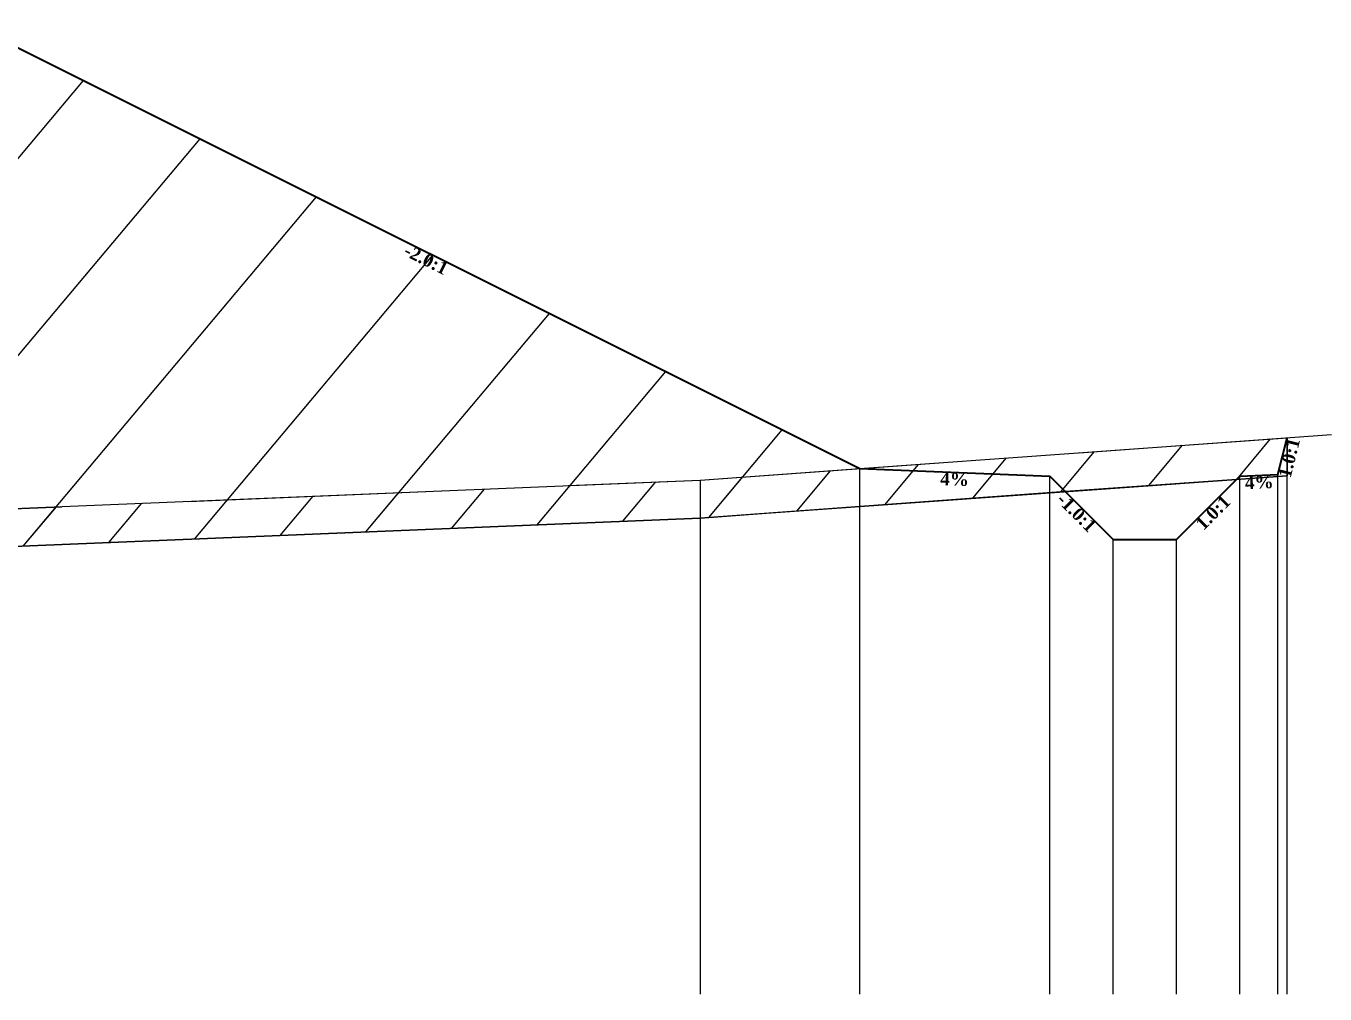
# Model space of a CAD drawing. Header units: millimetres. Extents: x 2762 to 3076, y 916 to 3305.
# Drawn here: x 2903.09 to 2913.35, y 1280.78 to 1288.43 of the extents above; entities that cross this region are included whole.
import ezdxf

# ---------------------------------------------------------------- set-up
doc = ezdxf.new("R2010")
doc.units = ezdxf.units.MM
doc.header["$LTSCALE"] = 2
doc.linetypes.add('CACHE', pattern=[9.525, 6.35, -3.175])
doc.linetypes.add('DASHED', pattern=[0.75, 0.5, -0.25])
doc.layers.add('C-ROAD-CORR', color=5, linetype='Continuous')
doc.layers.add('C-ROAD-SCTN', color=7, linetype='Continuous')
doc.styles.add('C3D_Etiquette', font='romans.shx')

msp = doc.modelspace()

# ---------------------------------------------------------------- hatches: boundary and pattern name
at = {"linetype": 'Continuous', "lineweight": -3}
h = msp.add_hatch(dxfattribs=at)
h.set_pattern_fill('_U', color=3, angle=50, style=0, pattern_type=0)
h.set_pattern_definition([(50, (2912.6524, 1284.8504), (-0.766044, 0.642788), [])])
h.paths.add_polyline_path([(2912.652, 1284.85), (2912.677, 1284.875), (2912.977, 1284.887), (2913.05, 1285.179), (2913.05, 1284.879)])
h.paths.add_polyline_path([(2882.528, 1283.68), (2882.817, 1283.969), (2884.317, 1284.029), (2892.483, 1288.112), (2900.48, 1288.432), (2902.876, 1288.336), (2909.677, 1284.935), (2911.177, 1284.875), (2911.3, 1284.753), (2908.415, 1284.544), (2897.98, 1284.11), (2897.911, 1284.106)])
h.paths.add_polyline_path([(2880.925, 1283.635), (2880.925, 1283.935), (2881.017, 1283.981), (2881.317, 1283.969), (2881.632, 1283.655)])
h = msp.add_hatch(dxfattribs=at)
h.set_pattern_fill('_U', color=150, scale=0.5, angle=50, style=0, pattern_type=0)
h.set_pattern_definition([(50, (2912.6524, 1284.85044), (-0.383022, 0.321394), [])])
h.paths.add_polyline_path([(2912.652, 1284.85), (2912.677, 1284.875), (2912.977, 1284.887), (2913.05, 1285.179), (2913.05, 1284.879)])
h.paths.add_polyline_path([(2909.677, 1284.935), (2913.05, 1285.179), (2912.977, 1284.887), (2912.677, 1284.875), (2912.652, 1284.85), (2911.3, 1284.753), (2911.177, 1284.875)])
h.paths.add_polyline_path([(2882.528, 1283.68), (2882.817, 1283.969), (2884.317, 1284.029), (2897.911, 1284.406), (2897.98, 1284.41), (2908.415, 1284.844), (2909.677, 1284.935), (2911.177, 1284.875), (2911.3, 1284.753), (2908.415, 1284.544), (2897.98, 1284.11), (2897.911, 1284.106)])
h.paths.add_polyline_path([(2881.34, 1283.947), (2884.317, 1284.029), (2882.817, 1283.969), (2882.528, 1283.68), (2881.632, 1283.655)])
h.paths.add_polyline_path([(2880.925, 1283.635), (2880.925, 1283.935), (2881.34, 1283.947), (2881.632, 1283.655)])
h = msp.add_hatch(dxfattribs=at)
h.set_pattern_fill('_U', color=1, angle=50, style=0, pattern_type=0)
h.set_pattern_definition([(50, (2911.3001, 1284.7527), (-0.766044, 0.642788), [])])
h.paths.add_polyline_path([(2911.3, 1284.753), (2912.652, 1284.85), (2912.177, 1284.375), (2911.677, 1284.375)])
h.paths.add_polyline_path([(2881.632, 1283.655), (2882.528, 1283.68), (2882.317, 1283.469), (2881.817, 1283.469)])

# ---------------------------------------------------------------- linework, layer by layer
at = {"color": 253, "linetype": 'Continuous', "lineweight": -3}
for p, q in [((2902.876, 1288.336), (2909.677, 1284.935)), ((2909.677, 1284.935), (2913.05, 1285.179)), ((2912.977, 1284.887), (2913.05, 1285.179)), ((2913.05, 1285.179), (2912.977, 1284.887)), ((2912.977, 1284.887), (2913.05, 1285.179)), ((2913.05, 1285.179), (2913.05, 1284.879)), ((2913.05, 1285.179), (2913.05, 1284.879)), ((2908.415, 1284.844), (2909.677, 1284.935)), ((2911.177, 1284.875), (2909.677, 1284.935)), ((2909.677, 1284.935), (2911.177, 1284.875)), ((2909.677, 1284.935), (2911.177, 1284.875)), ((2911.3, 1284.753), (2911.177, 1284.875)), ((2911.177, 1284.875), (2911.3, 1284.753)), ((2911.177, 1284.875), (2911.3, 1284.753)), ((2913.05, 1284.879), (2912.652, 1284.85)), ((2913.05, 1284.879), (2912.652, 1284.85)), ((2912.652, 1284.85), (2912.677, 1284.875)), ((2912.677, 1284.875), (2912.652, 1284.85)), ((2912.652, 1284.85), (2912.677, 1284.875)), ((2912.677, 1284.875), (2912.977, 1284.887)), ((2912.977, 1284.887), (2912.677, 1284.875)), ((2912.677, 1284.875), (2912.977, 1284.887)), ((2897.98, 1284.41), (2908.415, 1284.844)), ((2912.652, 1284.85), (2911.3, 1284.753)), ((2911.3, 1284.753), (2912.652, 1284.85)), ((2912.652, 1284.85), (2912.177, 1284.375)), ((2911.3, 1284.753), (2908.415, 1284.544)), ((2911.3, 1284.753), (2908.415, 1284.544)), ((2911.677, 1284.375), (2911.3, 1284.753)), ((2908.415, 1284.544), (2897.98, 1284.11)), ((2908.415, 1284.544), (2897.98, 1284.11)), ((2912.177, 1284.375), (2911.677, 1284.375))]:
    msp.add_line(p, q, dxfattribs=at)
at = {"color": 105, "linetype": 'DASHED', "lineweight": -3, "ltscale": 2}
for p, q in [((2908.415, 1284.844), (2917.246, 1285.482)), ((2898.38, 1284.426), (2908.415, 1284.844))]:
    msp.add_line(p, q, dxfattribs=at)
at = {"color": 8, "linetype": 'CACHE', "lineweight": -3}
for p, q in [((2913.05, 1280.784), (2913.05, 1285.179)), ((2909.677, 1280.784), (2909.677, 1284.935)), ((2911.177, 1280.784), (2911.177, 1284.875)), ((2912.677, 1280.784), (2912.677, 1284.875)), ((2912.977, 1280.784), (2912.977, 1284.887)), ((2911.677, 1280.784), (2911.677, 1284.375)), ((2912.177, 1280.784), (2912.177, 1284.375))]:
    msp.add_line(p, q, dxfattribs=at)
at = {"color": 6, "linetype": 'Continuous', "lineweight": -3}
for p, q in [((2909.677, 1284.635), (2913.05, 1284.879)), ((2908.415, 1284.544), (2908.902, 1284.579)), ((2908.902, 1284.579), (2909.677, 1284.635)), ((2898.38, 1284.126), (2908.415, 1284.544))]:
    msp.add_line(p, q, dxfattribs=at)
at = {"color": 98, "linetype": 'CACHE', "lineweight": -3}
msp.add_line((2908.415, 1284.844), (2908.415, 1280.784), dxfattribs=at)
at = {"layer": 'C-ROAD-CORR', "color": 1, "linetype": 'Continuous', "lineweight": 40}
for p, q in [((2902.876, 1288.336), (2909.677, 1284.935)), ((2912.977, 1284.887), (2913.05, 1285.179)), ((2909.677, 1284.935), (2911.177, 1284.875)), ((2911.177, 1284.875), (2911.677, 1284.375)), ((2912.177, 1284.375), (2912.677, 1284.875)), ((2912.677, 1284.875), (2912.977, 1284.887)), ((2911.677, 1284.375), (2912.177, 1284.375))]:
    msp.add_line(p, q, dxfattribs=at)
at = {"layer": 'C-ROAD-CORR', "color": 1, "linetype": 'Continuous', "lineweight": -3}
for p, q in [((2911.177, 1284.875), (2911.677, 1284.375)), ((2912.177, 1284.375), (2912.677, 1284.875))]:
    msp.add_line(p, q, dxfattribs=at)
at = {"layer": 'C-ROAD-SCTN', "color": 154, "linetype": 'Continuous', "lineweight": -3}
for p, q in [((2902.876, 1288.336), (2909.677, 1284.935)), ((2912.977, 1284.887), (2913.05, 1285.179)), ((2909.677, 1284.935), (2911.177, 1284.875)), ((2911.177, 1284.875), (2911.677, 1284.375)), ((2912.177, 1284.375), (2912.677, 1284.875)), ((2912.677, 1284.875), (2912.977, 1284.887)), ((2911.677, 1284.375), (2912.177, 1284.375))]:
    msp.add_line(p, q, dxfattribs=at)
at = {"layer": 'C-ROAD-SCTN', "color": 1, "linetype": 'Continuous', "lineweight": -3}
for p, q in [((2902.876, 1288.336), (2909.677, 1284.935)), ((2912.977, 1284.887), (2913.05, 1285.179)), ((2909.677, 1284.935), (2911.177, 1284.875)), ((2911.177, 1284.875), (2911.677, 1284.375)), ((2912.177, 1284.375), (2912.677, 1284.875)), ((2912.677, 1284.875), (2912.977, 1284.887)), ((2911.677, 1284.375), (2912.177, 1284.375))]:
    msp.add_line(p, q, dxfattribs=at)

# ---------------------------------------------------------------- texts
at = {"color": 7, "linetype": 'Continuous', "lineweight": -3, "char_height": 0.1, "attachment_point": 2, "style": 'C3D_Etiquette'}
for s, insert, width, rotation in [('{\\fTimes New Roman|b1|i0|c0|p18;-2.0:1}', (2906.275, 1286.632), 0.34598, 333.4349), ('{\\fTimes New Roman|b1|i0|c0|p18;1.0:1}', (2913.018, 1285.032), 0.29446, 75.9638), ('{\\fTimes New Roman|b1|i0|c0|p18;4%}', (2910.427, 1284.901), 0.42071, 357.7094), ('{\\fTimes New Roman|b1|i0|c0|p18;4%}', (2912.828, 1284.877), 0.37094, 2.2906), ('{\\fTimes New Roman|b1|i0|c0|p18;-1.0:1}', (2911.425, 1284.623), 0.34598, 315), ('{\\fTimes New Roman|b1|i0|c0|p18;1.0:1}', (2912.43, 1284.623), 0.29001, 45)]:
    msp.add_mtext(s, dxfattribs=dict(at, insert=insert, width=width, rotation=rotation))

doc.saveas('drawing.dxf')
